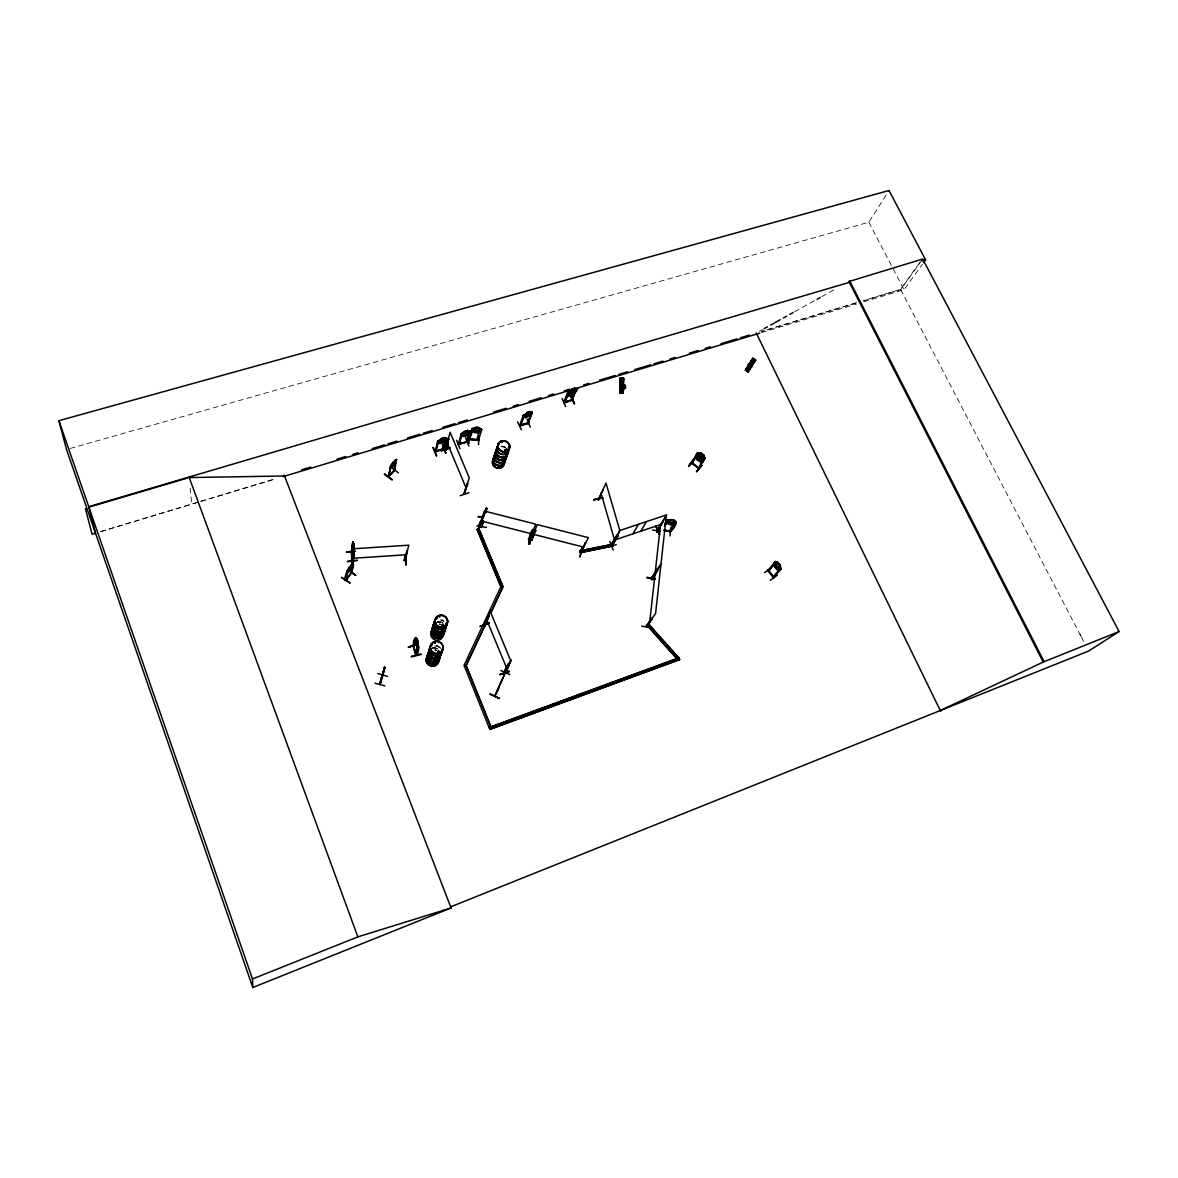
<?xml version="1.0" encoding="UTF-8"?>
<svg xmlns="http://www.w3.org/2000/svg" width="1178" height="1178" viewBox="0 0 1178 1178"><rect width="100%" height="100%" fill="white"/><g stroke="black" fill="none" stroke-linecap="round" stroke-linejoin="round"><path stroke-width="0.75" stroke-dasharray="5 3.75" d="M70.047 448.494L868.863 222.215L889.007 190.497M919.768 262.606L900.581 289.332L863.621 300.523M863.724 300.729L900.714 289.597L922.698 259.027M863.548 301.907L903.982 289.729L922.507 264.093M759.457 331.283L762.652 329.501M794.605 311.728L815.382 300.184M821.773 296.635L836.159 288.625M100.778 531.661L198.773 501.975M200.525 501.445L275.785 478.636M856.568 302.658L761.533 331.46L856.671 302.849M100.719 531.543L276.167 478.724M761.548 332.608L856.509 304.027M440.16 621.793L436.802 622.146L440.13 621.896L443.178 623.265A6.332 5.978 14.4 0 0 436.92 622.102A6.346 5.993 14.4 0 1 443.149 623.191M442.472 620.129L443.915 620.997A6.376 6.008 14.5 0 0 442.472 620.099A6.464 6.111 14.5 0 1 443.9 621.012M440.513 648.209L437.877 646.133L434.549 645.544A6.405 6.096 13.8 0 1 440.454 648.136M868.863 222.215L903.982 289.729M900.714 289.597L1083.524 641.288M1079.99 634.25L1083.907 641.892M190.144 488.104L191.749 504.14M501.136 446.418A6.155 5.522 19.1 0 1 505.612 447.846M501.092 446.683A6.052 5.434 19.1 0 1 505.495 448.082M440.822 619.775A6.464 6.111 14.5 0 1 443.87 621.13M440.763 620.011A6.361 6.008 14.5 0 1 443.753 621.351M439.409 624.134A6.42 6.067 14.3 0 1 441.014 624.62M434.491 645.912A6.405 6.096 13.8 0 1 440.322 648.518M434.844 649.947A6.464 6.14 13.5 0 1 436.449 650.433M432.223 648.224A6.405 6.096 13.6 0 1 438.525 649.299M433.843 647.753L432.208 648.091A6.376 6.067 13.7 0 1 438.54 649.225L433.843 647.723M436.493 650.3L434.873 649.814A6.361 6.052 13.6 0 1 436.493 650.271M441.058 624.487L439.453 624.001A6.42 6.067 14.3 0 1 441.058 624.502M505.671 447.566A6.067 5.448 19.1 0 0 501.254 446.182A6.052 5.448 19.1 0 1 505.656 447.581M441.632 622.691A6.346 5.993 14.4 0 0 436.802 622.455A6.332 5.978 14.4 0 1 441.632 622.691"/><path stroke-width="1.5" d="M702.589 454.502L702.78 459.125L702.029 460.333L699.806 460.097L697.052 456.725L701.764 453.898M417.822 643.836L417.734 641.745M504.729 450.423A6.052 5.448 19.1 0 1 505.818 451.513A6.037 5.434 19.1 0 0 504.729 450.364L506.275 450.187M505.509 451.321L506.054 450.129L505.745 450.909M481.596 525.8L481.449 526.684L483.569 520.985M502.24 442.427L501.681 442.162M501.607 442.236L501.607 442.545M347.422 561.288L357.479 560.36L347.466 561.759M354.166 551.392C353.179 528.804 354.902 562.053 352.06 563.982L351.132 573.583L354.46 554.161M437.715 651.758L438.29 652.538L439.099 651.817M439.527 617.036L438.952 616.256L439.895 616.565M438.938 652.229L438.216 652.921L437.45 652.023M442.089 625.489L442.84 626.608L443.679 625.356M442.619 625.032L442.928 626.225L443.87 625.356M435.124 643.159L434.122 642.849L435.035 642.393M434.77 642.275L434.535 642.437M620.762 392.966L621.248 378.138L620.732 392.966L621.174 378.138L620.232 378.02M621.469 391.965L622.382 392.083M621.851 392.362L622.117 391.39M625.415 385.412L624.973 386.782A2.061 0.957 1.7 0 1 624.723 388.166L622.676 391.773L620.673 391.538L621.881 387.827A2.061 0.957 1.7 0 1 622.956 386.428M623.236 389.947L623.191 393.246L622.19 393.128L622.647 378.3M622.382 393.084L622.838 378.256L622.823 392.981M622.809 393.202L622.838 389.889M623 386.605L623.515 378.197L620.511 377.829L619.79 392.848L620.511 377.829L623.663 378.418L623.442 385M623.118 389.815L623.015 393.157L619.716 392.834M623.221 386.575L623.515 378.197M624.635 385.191L623.412 385.545L624.9 385.235M624.723 388.166L624.723 388.284A2.061 0.957 1.7 0 0 624.973 386.782L624.973 386.664M620.202 392.892L620.511 377.829M353.842 548.285L353.812 545.988M476.854 427.747L478.548 429.425L476.015 430.662L475.176 429.896L476.854 427.658M478.621 439.703C474.881 442.957 480.109 427.084 481.699 429.72M478.842 435.727L478.562 444.562M479.107 427.673L475.838 427.378L473.438 430.294L475.249 431.516L479.726 430.868L479.107 427.585L481.802 429.617M469.3 435.08L468.977 443.488M478.71 440.012C466.341 437.98 469.227 443.576 473.144 428.527L472.275 428.453L469.3 439.644M473.144 428.527L472.26 428.748M474.351 432.576L471.642 430.456L474.41 432.532L477.591 432.871L481.301 431.354M747.662 369.73L747.161 370.275L747.942 369.627M351.839 552.438C353.989 541.011 353.518 543.132 353.047 542.027C349.851 548.904 354.593 577.618 351.751 551.289M770.265 580.312L777.362 575.203M380.111 683.122L384.396 667.234L384.602 668.265M382.364 675.789L382.585 674.744M503.978 672.093L504.449 672.977M504.773 672.859L504.125 671.769L504.729 672.771L508.13 664.142L504.155 671.696M657.795 530.129L656.544 530.38L657.501 530.453M484.762 624.546L485.365 625.724M778.157 562.789L780.101 565.278L778.997 568.945L775.742 566.5L775.139 564.012L776.037 562.951C783.532 563.158 768.807 559.918 778.246 562.745L780.234 565.219L781.176 568.9L780.396 568.385L772.915 577.043L773.799 577.706L768.203 570.358M463.955 493.582C465.045 495.702 464.058 490.858 467.695 484.07C464.839 487.986 461.614 504.184 467.357 483.304M464.103 493.096L464.353 494.318M699.084 468.284L691.692 462.866M448.155 443.002L446.329 450.349L445.637 449.525M692.399 463.425L691.795 462.453M652.111 617.758L646.251 626.107L651.522 619.142M657.869 568.532L657.78 569.342M657.619 570.829C658.016 567.958 650.212 584.347 652.111 577.308M662.993 521.913L656.809 532.176L657.442 530.925M646.472 626.652L646.575 625.636M646.295 626.107L646.192 626.873L655.601 613.458L660.946 564.453L651.434 579.517L652.229 578.663M651.684 578.236L657.545 568.473M646.678 626.078L646.634 626.99L652.362 618.656M651.699 578.148L652.317 576.984L651.89 577.927M646.472 626.549L646.516 625.724M657.28 531.293L657.206 532.058M651.272 627.609L641.716 626.181M654.953 579.311L647.164 577.441L655.086 578.648M652.524 529.938L660.195 531.293M675.524 522.207L676.319 522.369M751.829 364.238L751.196 363.251L751.829 363.693M674.641 523.15L669.605 530.969M669.826 531.293L670.694 531.057M671.092 519.675L674.258 520.264L674.052 523.209L669.443 523.356L667.955 522.075L671.136 519.631L667.043 520.529M670.002 535.887L671.077 527.229M671.416 524.814C681.694 521.972 670.783 526.051 668.279 524.122L666.218 522.045M673.036 520.205L672.844 522.458L670.415 522.664L669.796 521.898L672.02 520.013M674.184 520.293C682.725 523.194 658.635 543.824 676.334 521.957M572.39 399.386L571.801 399.99M664.672 524.608L667.16 520.558L668.073 520.691L667.204 520.249L671.121 519.734M649.741 621.866L655.086 573.465M655.174 572.788L660.387 525.594M569.224 391.332L568.194 391.243L563.776 402.361L564.88 401.669M351.81 552.305L353.164 542.013M352.119 560.095L354.077 546.798M527.494 422.946L528.451 422.652L519.91 425.214L520.853 425.391L523.768 416.07M494.627 696.021L511.252 659.916L505.465 672.844M505.671 672.52L509.235 664.922M341.591 577.529L349.954 582.86M466.282 441.588L467.165 441.352L466.517 441.971M354.814 551.392L346.465 551.981L354.814 551.275M458.964 444.121L458.198 444.445L467.254 441.721M347.112 572.714C351.442 570.373 354.372 561.611 352.031 563.658C359.231 563.32 336.717 597.467 347.746 569.475M345.699 580.106L347.024 570.888L347.996 570.358M435.168 451.38L444.062 448.406L443.119 448.951M443.075 448.7L445.947 438.717M346.141 580.268L347.981 570.299M351.412 552.673L352.708 542.16M351.5 559.108L352.384 568.459M351.338 573.141L354.445 548.698L408.899 545.193L404.54 560.537M486.47 527.391L476.84 525.859M351.118 573.333L351.486 572.199M482.494 520.293L481.434 526.492M483.451 521.795L481.787 526.743L482.744 520.602M481.861 526.566L482.082 525.609M486.337 509.647L486.47 508.174M486.19 512.504L486.485 508.042L485.954 509.618M345.758 579.767L346.523 579.65M348.85 570.712L355.727 575.379L348.835 570.623M483.024 517.76L478.312 516.509L483.201 517.319M486.455 508.97L485.233 512.253M621.631 391.95L621.999 391.641M384.617 473.909L392.333 479.549M779.365 564.571L778.408 567.281L777.289 566.986L776.479 564.822L778.717 563.732M647.178 577.544L655.012 578.825M647.134 577.912L655.012 579.12M622.175 384.588L621.233 384.337L622.013 383.527M622.146 384.661L621.513 383.527M388.828 476.03L390.89 465.546L388.357 476.707L394.409 469.919M390.89 465.546L388.622 476.913L394.674 470.125M394.306 469.654L388.784 476.796M390.787 466.886L398.37 472.908M396.338 459.449C391.243 481.242 396.957 463.764 395.779 460.068L394.203 470.788M415.863 637.548C408.192 642.702 421.665 668.471 413.419 645.956L415.76 637.578C422.328 642.422 413.345 651.905 416.364 654.659C421.15 651.89 416.983 637.563 415.79 637.696M413.478 645.559L413.213 646.81M774.005 577.308L768.321 569.931M767.85 570.608L773.563 577.883M768.321 571.242L768.336 570.019M615.004 538.405C601.133 561.832 628.257 515.478 611.912 545.826L612.958 545.193L611.78 545.532M611.956 545.164L611.353 544.369L612.913 545.281M580.062 556.738L581.858 548.197M584.582 543.191L585.495 543.102L579.767 552.438L580.695 552.261M579.944 552.541L581.034 552.07M580.224 550.715L580.592 552.747L580.224 550.715L612.531 544.236L613.046 545.929L580.577 552.718L585.495 543.102M581.814 547.991L580.047 556.899M611.456 545.679L619.79 530.468L606.007 483.083L598.306 500.017L598.571 498.662M534.915 530.218L535.71 530.733L534.915 530.218L531.057 539.789M528.701 538.685L528.524 539.48L529.423 538.861M532.5 529.555L533.295 530.071L532.5 529.555C529.923 532.765 528.893 540.098 528.539 539.436M528.613 543.824L530.468 534.886L528.996 543.912M529.349 544.074L531.602 535.43M579.856 552.467L580.71 552.673L588.382 537.639L537.345 524.622L530.836 540.01L531.72 540.304L531.16 539.347M374.928 683.166L384.853 685.876M405.423 555.604L406.086 564.851M404.29 560.183L405.468 559.756M406.616 551.098C408.398 548.86 403.583 558.652 404.334 560.507L404.569 559.786M478.283 529.216L480.094 522.09L477.87 530.954M480.153 526.713L479.387 526.11M486.131 508.116L479.814 527.096L480.035 526.316M407.485 550.715L405.173 560.065L404.378 560.095L405.306 560.198M433.298 447.463L436.758 455.798M405.423 555.589L406.042 564.689M435.448 451.454L438.731 440.778L437.686 440.793L435.183 451.851L443.988 449.112L446.815 438.334L446.418 440.145L442.972 442.781L437.406 442.869M384.764 667.308L379.817 684.079M438.069 442.324L435.978 451.645M381.893 675.73L380.347 683.608M381.981 676.687C374.898 704.194 390.478 648.312 381.937 676.82M383.012 673.595L382.791 674.376L383.468 671.475M442.795 444.636L445.77 453.088L442.354 444.562M441.308 450.762L450.291 447.846L441.352 450.614M443.09 449.378L444.989 441.411M443.988 449.112L446.565 438.098L445.873 438.628M387.636 676.437L377.785 673.536M445.667 449.613L450.084 432.238L469.256 477.856L464.22 494.259M445.726 449.142C447.125 454.207 447.596 435.021 448.715 439.659L445.947 450.423L446.035 449.039M450.261 447.831L441.338 450.865M461.585 434.947C455.43 455.194 462.232 437.671 461.187 433.666L458.316 444.739L459.125 444.533M458.64 444.371L467.18 442.03L469.978 431.001L466.238 442.368L467.151 442.103M382.408 675.2L384.161 669.104M459.95 448.7L456.549 440.233M465.501 437.686L468.859 446.02M418.116 644.44L408.368 647.164L418.116 644.557M383.38 672.564L383.807 671.018M468.741 432.782L466.4 442.31M467.033 442.177L469.492 431.56M460.76 435.801L463.337 436.537L466.282 435.595L469.683 433.062L469.978 431.001M478.724 439.718L469.433 438.82M415.451 637.784L413.154 645.853M413.375 646.972L416.158 638.491M411.255 656.323L420.958 653.996M418.013 646.383L416.099 640.214L417.218 639.448L415.981 643.365L415.422 639.006M460.156 495.673L469.094 492.728M418.234 642.57L417.071 646.516L418.44 648.356L416.968 646.457M384.396 667.234L384.499 668.191M380.214 684.153L379.949 683.299M380.185 684.477L379.979 683.417M382.776 675.716L382.983 675.053M469.315 439.6L478.533 440.469L481.684 429.322M416.084 654.305L418.367 646.089L415.996 654.968M418.337 648.386L418.794 646.958M656.868 530.777L656.868 529.967M439.291 652.391L439.247 651.64M504.906 450.482L505.76 449.687M442.015 625.503L443.929 625.356M478.224 516.995L483.274 517.643M477.09 529.585L478.945 528.716L502.947 586.718L501.195 587.321L477.09 529.585L478.945 528.716M621.881 387.827L620.673 391.42L622.691 391.67M478.032 530.807L480.035 522.281M652.273 577.868L651.846 579.767M483.157 517.996L486.602 508.057M485.881 511.797L486.308 510.737M481.375 526.478L483.23 520.926M524.549 414.862L523.503 414.759L519.675 425.67L528.539 423.005M531.617 414.155L525.226 417.675L522.914 416.821L523.503 414.759M528.348 423.344L519.925 426.009L524.431 414.789L519.837 425.994L519.954 425.14M572.361 400.064L564.115 402.655M572.523 399.666C557.974 406.307 566.868 401.08 569.224 391.214M568.974 391.008L564.851 402.346M527.052 418.956L530.277 427.187M528.289 423.462L532.073 412.167L527.479 423.609L528.407 423.403M531.293 412.403L527.832 423.255M528.097 423.005L532.073 412.167M458.389 444.032L466.429 441.941M444.077 448.759L435.183 451.424M565.617 406.498L562.068 398.488M564.689 402.449L564.748 401.669M464.309 664.863L466.179 665.423L490.902 726.914L466.09 665.673L464.309 664.863L500.783 586.806L502.535 587.601L490.828 612.707M570.638 395.867L574.555 403.789L570.962 395.779M489.385 615.755L466.179 665.423L464.265 666.306L466.09 665.673L486.956 620.983M489.326 623.029L480.197 626.401L489.415 622.956M571.301 400.078L573.922 393.702M571.61 400.343L576.101 389.167M576.719 388.99L575.821 388.946L576.587 388.711L572.037 399.798L564.836 401.786M940.265 710.54L1043.207 662.065L848.94 281.527L922.698 259.027L1119.1 631.541L1088.605 651.066L450.659 906.854L451.071 907.958L357.994 936.819L252.49 978.977L252.799 987.503L451.203 907.899L450.776 906.81M485.13 624.885L488.414 616.374L485.012 625.739L490.21 611.22L510.501 660.225L504.405 672.888L504.14 671.916M500.783 586.806L502.417 587.881M485.336 625.518L487.427 620.438M501.195 587.321L477.193 529.29M529.437 538.817L528.495 538.994M529.261 539.598L535.769 524.166L484.364 511.046L478.975 526.802L479.888 527.052M351.353 551.289C352.207 576.278 352.84 547.004 354.004 551.348M529.879 544.015L531.204 535.357M534.488 533.487L531.572 540.29L535.71 530.733M509.912 674.626L500.768 670.488M495.099 696.154L498.839 688.276M490.225 694.122L499.369 698.436L490.298 693.96M775.742 562.348L768.409 571.256L768.925 570.653M496.895 691.501L507.409 667.867M620.423 379.419L623.471 379.699M620.438 380.332L623.398 380.788M620.394 381.834L623.353 382.29M623.412 385.427L622.956 386.546A2.061 0.957 1.7 0 0 621.866 387.945M621.469 391.832L621.101 392.775L622.013 392.745M622.013 392.878L622.382 391.95M490.931 612.442L502.535 587.601M509.426 671.725L500.046 674.655M504.037 672.108L504.817 672.741M507.409 665.644L504.405 671.858M500.076 674.449L509.308 671.165L500.002 674.596M593.756 499.634L602.768 497.955M602.768 497.985L593.786 499.678M598.306 500.017L603.283 489.194L603.195 490.033M598.615 499.84L598.203 498.706L598.439 499.766M489.076 727.577L678.896 657.825L679.662 659.533L489.812 729.388L464.368 666.071M384.396 668.913L384.897 667.219L379.787 684.182M489.812 729.388L679.662 659.533M352.031 565.955L348.187 571.006L351.5 564.542M609.821 541.453L613.193 550.082M612.56 545.267L617.728 535.946L611.868 545.9L620.143 530.409L666.733 514.83L656.647 530.748M395.779 460.068L393.997 470.876L394.763 469.831M616.256 544.589L607.23 547.034M632.939 533.84L638.447 524.298M640.847 531.175L646.457 521.618M753.022 358.568L745.851 370.172M746.337 368.935L748.987 369.907M750.298 362.603L752.919 364.076M750.96 361.543L753.581 363.015M751.711 360.35L754.332 361.823M752.212 359.555L754.818 361.028M745.379 370.186L752.698 358.348L755.643 360.159L748.28 371.939L747.412 371.423L748.221 371.909L747.618 371.453L755.01 359.614L755.628 360.159M748.457 365.563A2.017 1.09 31.8 0 1 749.694 364.311C751.962 360.939 749.709 365.165 751.873 364.164M688.968 466.194L693.592 459.346L689.086 465.973M692.016 463.602L698.466 453.162L697.788 452.676L691.619 462.718M747.942 371.747L755.569 359.835L753.095 358.598M699.997 454.723L700.026 456.725L702.103 457.314L702.544 456.593L699.938 454.796L696.419 454.59L698.024 457.992L700.601 459.862L704.179 460.009M395.455 462.1L391.435 466.591L392.996 462.542L396.691 459.553L396.235 460.23M657.133 532.235L660.136 527.258M703.575 454.914L705.136 458.448L704.562 457.594C695.476 469.757 702.765 470.95 691.972 462.527M701.926 465.398L696.507 471.671L701.587 465.148M699.217 467.74L698.716 468.461L705.254 458.095M664.701 524.313L667.204 520.249M664.701 525.815L668.044 520.411M659.577 534.385L655.734 525.918L659.606 534.252M664.672 526.11L668.044 520.676M749.885 364.797L753.449 358.672L746.175 370.672L745.35 370.172L753.007 358.274M746.086 370.452L753.449 358.672L752.727 358.392M751.122 365.548L754.745 359.599L755.51 359.923M747.897 371.718L755.083 359.82M669.443 531.558L675.642 522.104M651.611 578.045L661.035 563.761L666.262 515.993L656.75 532.103L657.118 530.866M657.692 570.019L651.493 579.591M341.62 577.382L349.94 583.022M504.537 450.07L505.362 449.716M504.729 449.878L504.817 451.1L506.098 450.938M679.47 659.768L678.896 657.825L648.99 624.473L654.791 631.393M923.537 262.665L925.599 259.823L889.007 190.497L58.9 420.679L66.513 449.495L252.799 987.503M384.322 474.263L392.024 480.02M355.727 575.379L349.1 570.402M350.779 565.676L349.233 569.269L351.147 566.736L350.691 565.617M347.952 570.343L347.024 570.888M352.605 564.306L353.061 563.511L352.251 563.658M350.735 568.945L348.894 571.536M351.692 572.582L346.096 580.239M700.998 453.088L703.634 454.899L705.18 458.375L704.562 457.594M703.001 461.702L699.541 461.467L696.993 459.685L695.432 456.225L697.509 452.808L701.043 453.015L698.039 455.091L700.792 458.478L703.03 458.713L703.634 454.899M704.076 460.156L702.589 456.608L704.105 459.935M703.133 461.702L699.599 461.408M696.507 471.671L701.911 465.428M696.993 459.685L695.521 456.269M700.645 455.68L701.543 458.227L699.879 458.949L698.613 457.123L700.704 455.606M465.649 431.384L464.279 433.151L464.839 434.299L467.224 432.267L465.604 431.295M698.318 453.324L697.788 452.676M688.6 465.899L693.621 459.361M527.994 412.491L526.537 414.273L526.964 415.436L529.393 413.404L527.95 412.403M764.522 572.582L771.561 567.737M775.639 562.436L775.404 561.508L767.806 570.623M775.625 562.186L775.404 561.508M572.67 388.961L568.518 394.306L569.99 394.792L574.113 392.613L574.01 389.889M572.95 390.566L570.461 392.539L570.785 393.732M781.176 568.9L773.475 577.868M444.253 437.612L441.176 438.555L438.996 442.015L440.734 442.427L444.931 440.219L444.224 437.524L446.86 438.422M388.99 475.647L388.902 476.457M391.155 465.752L390.61 466.517M391.979 467.445L396.368 461.246L394.07 465.266L390.36 468.108M470.258 431.325L467.651 430.471L464.692 431.428L462.439 434.903L464.132 435.33L468.314 433.121L467.71 430.412L461.187 433.666M521.501 429.896L517.54 421.857M437.892 651.596L438.687 651.272M353.812 544.943L353.739 548.963M678.896 657.825L677.365 659.209L647.635 625.606M503.286 459.302L502.461 459.656M664.097 530.218L670.665 531.366M670.444 531.705L664.053 530.512M648.99 624.473L647.458 625.857L676.172 657.869M571.728 393.452L573.259 391.7L572.906 390.478M622.058 391.95L621.631 391.42M622.013 391.464L621.837 391.685M444.224 437.524L437.686 441.102M446.418 440.145L439.968 443.65M464.692 431.354L461.216 434.064L462.085 433.681M525.27 417.763L531.705 414.141M573.951 389.947L576.189 390.905L569.74 394.174L567.546 393.408L574.054 389.977M576.16 390.816C572.803 395.837 562.951 394.38 570.859 391.552L573.657 390.698L573.583 388.593M569.018 396.088C579.149 394.851 580.725 376.504 572.243 399.784M580.091 551.834L580.931 552.04M530.939 539.686L531.72 539.951M773.828 563.04L774.623 566.942L773.917 562.981M776.67 569.372L779.821 570.564M1043.207 662.065L1119.1 631.541M351.368 564.556L353.135 563.393M656.823 530.041L657.457 530.129M764.242 328.618L767.438 326.836M770.633 325.054L780.234 319.724M783.429 317.957L786.624 316.175M789.82 314.393L793.015 312.626M816.987 299.3L820.183 297.519M435.021 643.247L435.256 642.761M436.331 455.96L432.9 447.611M472.128 428.821L475.838 427.275L479.107 427.585M490.799 726.944L676.982 658.693M508.484 664.966L507.806 664.259M611.824 545.414L612.707 544.913M659.444 534.459L655.748 526.036M394.954 460.142L396.765 459.611M617.728 535.946L616.344 535.46M617.081 536.505L617.861 536.24M501.313 587.042L503.065 586.453M614.901 539.907L660.858 524.446M467.695 484.07L467.048 483.407M448.715 439.659L448.7 438.805M436.199 451.233L435.359 451.424M445.77 453.088L442.751 444.621M437.804 441.087L438.687 440.793M445.873 438.746L446.565 438.098M531.411 412.786L532.206 412.447M460.863 435.742L466.311 435.683M95.536 533.251L92.075 534.311L85.42 508.616M569.062 396.176L566.854 395.175L569.062 396.176L571.875 395.175M530.026 411.52L527.052 412.433L524.622 416.025L528.097 415.893L530.35 414.288L530.026 411.52L523.562 415.157M443.134 438.201L440.631 441.028L443.591 440.13L443.09 438.113M301.789 469.757L310.594 467.106M337.011 459.155L345.817 456.504M352.87 454.384L358.156 452.794M372.248 448.568L384.573 444.857M388.092 443.797L396.898 441.146M407.47 437.966L419.81 434.255M423.329 433.195L432.135 430.544M442.707 427.364L455.032 423.653M458.551 422.593L467.371 419.942M493.788 412.005L506.113 408.295M513.166 406.174L518.453 404.584M529.025 401.404L541.35 397.693M548.388 395.572L553.675 393.982M564.247 390.801L569.534 389.226M583.625 384.985L588.912 383.395M599.484 380.214L615.328 375.443M618.862 374.383L627.668 371.733M634.706 369.612L650.565 364.841M654.084 363.781L662.89 361.131M669.943 359.025L675.23 357.435M689.321 353.194L698.127 350.543M705.166 348.423L710.452 346.833M721.024 343.652L736.883 338.881M740.402 337.821L749.208 335.17M283.206 476.604L759.781 333.138M569.033 391.405L564.1 402.626M357.921 937.025L189.04 477.046L88.762 506.673L95.462 533.119M88.895 507.188L187.331 478.077M189.04 477.046L849.367 282.352M922.124 260.853L925.599 259.823M416.968 646.545L415.981 643.365M411.358 656.985L421.091 654.438M413.507 645.927L415.878 655.159M418.278 647.031L418.367 646.089M416.32 644.557L408.368 647.164M438.01 651.081L438.776 651.11M443.105 626.622L443.605 625.371M580.077 550.995L612.383 544.516L612.884 546.224M580.769 552.379L613.046 545.929M611.308 544.472L611.382 545.635M602.547 497.72L593.683 499.884M443.311 449.039L443.973 448.435M574.172 403.863L570.608 395.705M352.84 543.647L353.282 551.392L352.826 543.559M354.769 550.892L346.465 551.981M354.49 554.499L353.547 554.234M352.796 543.014L353.061 542.145M353.017 558.284L406.646 554.75M189.084 477.561L284.531 475.986M670.473 531.396L664.245 529.967M622.013 384.632L621.277 384.264M353.724 543.706L353.827 550.995M697.45 452.882L701.057 453.088L697.523 452.956M480.757 429.631L481.684 429.617M486.661 509.47L486.573 508.174M672.005 520.116L673.021 520.308M675.406 522.193L676.305 522.266M530.866 540.054L531.69 540.231M481.051 520.941L531.705 533.825M533.266 534.282L583.566 547.078M381.643 678.057L382.924 674.965M438.466 651.405L439.306 651.655M444.194 437.671L446.756 438.466M529.967 411.578L532.368 412.491M490.136 694.313L499.384 698.392M745.586 370.142L748.148 371.718M701.705 453.972L702.544 454.575M691.53 463.19L698.834 468.446M392.878 462.468L390.33 466.164M417.645 644.425L416.688 641.333M657.177 634.058L664.363 642.069M666.748 644.734L678.705 658.06M778.643 563.791L779.291 564.615M780.396 568.282L780.926 569.077M774.623 566.942L776.685 569.445M480.168 626.254L489.371 623.177M849.529 280.629L1044.047 661.506M756.261 333.05L940.736 711.497M576.587 388.711L574.614 388.077L574.82 390.831L572.552 392.451L569.21 392.524L571.845 389.005L574.658 388.166L568.252 391.626M447.316 443.149L466.179 488.193M478.842 529.025L502.947 586.718M486.735 619.834L506.673 668.176M284.163 475.058L451.071 907.958M58.9 420.679L252.49 978.977M601.016 493.17L614.548 539.966M404.923 555.456L405.939 564.88M752.094 363.973L751.402 365.371A2.017 1.09 31.8 0 1 750.887 367.05M507.747 451.866A6.052 5.434 19.1 0 1 503.566 457.55A6.052 5.434 19.1 0 1 496.468 454.355A6.155 5.522 19.1 0 1 498.206 447.331M498.22 447.566A6.052 5.434 19.1 0 0 496.468 454.355A6.155 5.522 19.1 0 0 503.639 457.462A6.155 5.522 19.1 0 0 507.909 451.689M506.599 449.171A6.052 5.434 19.1 0 1 507.365 450.452M506.731 448.951A6.155 5.522 19.1 0 1 507.512 450.261M506.938 454.31A6.052 5.448 19.1 0 1 499.398 459.832A6.052 5.448 19.1 0 1 496.277 450.953A6.037 5.419 19.1 0 0 499.398 459.818A6.037 5.419 19.1 0 0 506.923 454.31A6.052 5.448 19.1 0 1 499.428 459.744A6.052 5.448 19.1 0 1 496.321 450.85M506.982 454.148A6.037 5.434 19.1 0 1 499.457 459.656A6.037 5.434 19.1 0 1 496.35 450.806M508.513 447.301A6.17 5.551 19.2 0 1 505.612 454.222A6.17 5.551 19.2 0 1 497.661 451.719A6.17 5.551 19.2 0 1 499.177 444.356M497.263 448.008A6.052 5.448 19.1 0 0 500.37 456.887A6.052 5.448 19.1 0 0 507.924 451.38A6.067 5.448 19.1 0 1 503.728 457.064A6.067 5.448 19.1 0 1 496.615 453.869A6.067 5.448 19.1 0 1 498.368 447.066M508.543 447.007A6.096 5.478 19.2 0 1 505.686 453.839A6.096 5.478 19.2 0 1 497.838 451.351A6.096 5.478 19.2 0 1 499.325 444.091M504.537 462.91A5.993 5.404 19 0 1 495.408 464.53A5.993 5.404 19 0 1 495.511 455.871M504.95 460.142A5.993 5.404 19 0 1 504.95 461.555M504.699 458.551A6.081 5.478 19 0 1 501.843 465.384A6.081 5.478 19 0 1 494.009 462.91A6.081 5.478 19 0 1 495.511 455.65A6.081 5.478 19 0 0 494.053 462.763A6.081 5.478 19 0 0 501.902 465.236A6.081 5.478 19 0 0 504.758 458.404A5.993 5.404 19 0 1 501.916 465.001A5.993 5.404 19 0 1 494.186 462.556A5.993 5.404 19 0 1 495.658 455.4M504.155 462.527A5.993 5.404 19 0 1 500.002 468.167A5.993 5.404 19 0 1 492.978 465.001A5.993 5.404 19 0 1 494.716 458.271M504.184 462.365A5.964 5.375 19 0 1 496.733 467.828A5.964 5.375 19 0 1 493.685 459.067M506.834 454.59A6.023 5.419 19.1 0 1 499.31 460.083A6.023 5.419 19.1 0 1 496.218 451.233M506.128 456.931A6.111 5.492 19.1 0 1 498.5 462.512A6.111 5.492 19.1 0 1 495.378 453.545M505.922 458.684A6.023 5.419 19.1 0 1 497.69 462.468A6.023 5.419 19.1 0 1 495.334 453.913M506.098 456.769A6.023 5.419 19.1 0 1 498.589 462.277A6.023 5.419 19.1 0 1 495.496 453.427M445.711 623.913A6.376 6.023 14.5 0 1 443.075 631.187A6.376 6.023 14.5 0 1 434.991 629.788A6.376 6.023 14.5 0 1 434.829 622.013M445.829 623.736A6.464 6.111 14.5 0 1 443.164 631.128A6.464 6.111 14.5 0 1 434.976 629.7A6.464 6.111 14.5 0 1 434.815 621.822M447.066 622.823A6.494 6.126 14.6 0 1 442.442 629.273A6.494 6.126 14.6 0 1 434.815 625.871A6.494 6.126 14.6 0 1 436.817 618.244M445.844 623.515A6.376 6.023 14.5 0 1 443.208 630.804A6.376 6.023 14.5 0 1 435.124 629.391A6.376 6.023 14.5 0 1 434.962 621.616M446.874 623.088A6.391 6.023 14.6 0 1 438.761 629.332A6.391 6.023 14.6 0 1 435.595 619.643M445.873 623.618A6.464 6.111 14.5 0 1 443.208 631.01A6.464 6.111 14.5 0 1 435.006 629.582A6.464 6.111 14.5 0 1 434.844 621.704M434.844 620.57A6.391 6.037 14.6 0 0 438.879 628.949A6.391 6.037 14.6 0 0 446.977 624.266A6.405 6.052 14.6 0 1 437.362 628.272A6.405 6.052 14.6 0 1 436.905 618.17A6.391 6.037 14.6 0 0 435.713 619.245M443.488 630.539A6.302 5.964 14.2 0 1 440.881 637.754A6.302 5.964 14.2 0 1 432.9 636.37A6.302 5.964 14.2 0 1 432.753 628.669M432.768 628.375A6.391 6.037 14.2 0 0 432.915 636.164A6.391 6.037 14.2 0 0 441.014 637.578A6.391 6.037 14.2 0 0 443.664 630.259A6.302 5.964 14.2 0 1 441.014 637.372A6.302 5.964 14.2 0 1 433.033 635.987A6.302 5.964 14.2 0 1 432.871 628.286M443.267 633.852A6.273 5.934 14.1 0 1 438.805 640.096A6.273 5.934 14.1 0 1 431.442 636.827A6.273 5.934 14.1 0 1 433.386 629.435M444.783 629.626A6.42 6.067 14.3 0 1 440.204 636.002A6.42 6.067 14.3 0 1 432.679 632.645A6.42 6.067 14.3 0 1 434.653 625.106M444.621 631.32A6.332 5.978 14.3 0 1 435.109 635.295A6.332 5.978 14.3 0 1 434.667 625.312M444.828 629.494A6.42 6.067 14.3 0 1 440.248 635.884A6.42 6.067 14.3 0 1 432.724 632.527A6.42 6.067 14.3 0 1 434.697 624.988M441.529 651.478A6.42 6.096 13.8 0 1 433.371 657.825A6.42 6.096 13.8 0 1 430.191 648.047M441.662 651.11A6.42 6.111 13.8 0 1 433.489 657.457A6.42 6.111 13.8 0 1 430.323 647.664M440.866 654.821A6.376 6.052 13.7 0 1 431.281 658.87A6.376 6.052 13.7 0 1 430.853 648.754M442.442 648.842A6.45 6.126 13.9 0 1 437.833 655.307A6.45 6.126 13.9 0 1 430.264 651.935A6.45 6.126 13.9 0 1 432.267 644.307M439.35 657.839A6.332 6.023 13.4 0 1 431.281 664.112A6.332 6.023 13.4 0 1 428.159 654.453M439.527 657.589A6.435 6.126 13.4 0 1 431.339 663.965A6.435 6.126 13.4 0 1 428.159 654.143M426.701 657.604A6.317 6.023 13.3 0 0 431.487 666.13A6.317 6.023 13.3 0 0 438.731 659.665A6.332 6.037 13.3 0 1 431.501 666.071A6.332 6.037 13.3 0 1 426.716 657.53M427.555 656.279A6.317 6.023 13.3 0 1 428.748 655.218M438.746 659.547A6.302 5.993 13.3 0 1 431.531 665.982A6.302 5.993 13.3 0 1 426.76 657.501M440.837 655.042A6.405 6.096 13.6 0 1 431.192 659.106A6.405 6.096 13.6 0 1 430.765 648.945M427.57 656.205A6.332 6.037 13.3 0 1 428.777 655.145M439.85 653.923A6.464 6.14 13.5 0 1 437.171 661.359A6.464 6.14 13.5 0 1 428.983 659.96A6.464 6.14 13.5 0 1 428.836 652.023M439.85 653.702A6.376 6.067 13.6 0 1 437.215 661.049A6.376 6.067 13.6 0 1 429.131 659.665A6.376 6.067 13.6 0 1 428.983 651.832M751.461 365.283A2.017 1.09 31.8 0 1 750.946 366.962L748.383 370.393L746.675 369.332L748.516 365.46A2.017 1.09 31.8 0 1 749.738 364.223M697.096 457.903L699.541 458.242L700.748 460.598L700.144 458.33L702.206 458.124L699.865 457.786L698.657 455.488L699.261 457.697L697.096 457.903M392.686 464.191L393.084 464.854L394.556 462.689L394.277 461.275L392.686 464.191M620.35 383.174L623.353 383.527L620.35 383.174M620.291 384.676L623.309 385.029L620.291 384.676M349.439 567.104L347.319 571.242L349.41 567.104M749.606 363.707L752.109 365.371L749.606 363.707M747.088 369.686L747.323 371.07L747.088 369.686M694.122 459.449L688.88 466.09L694.092 459.449M570.019 392.289L571.006 393.172L568.886 395.028L571.389 393.275L572.994 393.791L571.993 392.863L574.01 391.125L571.624 392.745L570.019 392.289M353.385 551.289L353.842 553.012L353.4 551.319M505.789 451.616A6.052 5.448 19.1 0 0 504.685 450.526A6.037 5.419 19.1 0 1 505.76 451.616M498.942 449.304A6.126 5.492 19.2 0 0 509.352 448.759A6.126 5.492 19.2 0 0 503.035 440.69A6.126 5.492 19.2 0 0 498.942 449.304M498.883 449.54A6.096 5.478 19.2 0 0 509.249 448.995A6.126 5.492 19.2 0 0 503.006 440.793A6.126 5.492 19.2 0 0 498.912 449.392A6.126 5.492 19.2 0 0 509.323 448.847A6.096 5.478 19.2 0 0 502.947 440.97A6.096 5.478 19.2 0 0 498.883 449.54M440.955 633.587A6.346 5.993 14.4 0 0 445.475 627.27A6.332 5.978 14.4 0 1 440.955 633.573A6.346 5.993 14.4 0 1 433.519 630.259A6.346 5.993 14.4 0 1 435.462 622.809A6.332 5.978 14.4 0 0 433.533 630.259A6.332 5.978 14.4 0 0 440.955 633.573M436.154 624.635A6.435 6.067 14.7 0 0 447.198 623.78A6.435 6.067 14.7 0 0 440.616 615.107A6.435 6.067 14.7 0 0 436.154 624.635M436.125 624.723A6.45 6.067 14.7 0 0 447.169 623.869A6.45 6.067 14.7 0 0 440.587 615.181A6.45 6.067 14.7 0 0 436.125 624.723M436.11 624.826A6.405 6.037 14.7 0 0 447.095 623.972A6.405 6.037 14.7 0 0 440.557 615.343A6.405 6.037 14.7 0 0 436.11 624.826M440.837 633.926A6.346 5.993 14.4 0 0 445.358 627.624A6.332 5.978 14.4 0 1 440.837 633.911A6.346 5.993 14.4 0 1 433.401 630.613A6.346 5.993 14.4 0 1 435.359 623.162A6.332 5.978 14.4 0 0 433.416 630.598A6.332 5.978 14.4 0 0 440.837 633.911M436.743 635.56A6.317 5.978 14.3 0 0 444.769 629.376A6.332 5.978 14.3 0 1 436.729 635.575A6.332 5.978 14.3 0 1 433.592 625.96A6.317 5.978 14.3 0 0 436.743 635.56M431.472 650.963A6.479 6.14 14 0 0 442.589 650.065A6.479 6.14 14 0 0 435.978 641.288A6.479 6.14 14 0 0 431.472 650.963A6.479 6.155 14 0 0 442.575 650.138A6.479 6.155 14 0 0 435.948 641.362A6.479 6.155 14 0 0 431.442 651.036M437.774 655.631A6.538 6.214 13.9 0 0 442.442 649.078A6.538 6.214 13.9 0 1 437.818 655.513A6.538 6.214 13.9 0 1 430.147 652.097A6.538 6.214 13.9 0 1 432.135 644.484A6.538 6.214 13.9 0 0 430.147 652.097A6.538 6.214 13.9 0 0 437.774 655.631M431.398 663.744A6.332 6.037 13.4 0 0 439.468 657.471A6.346 6.037 13.4 0 1 431.398 663.759A6.346 6.037 13.4 0 1 428.277 654.07A6.332 6.037 13.4 0 0 431.398 663.744"/></g></svg>
